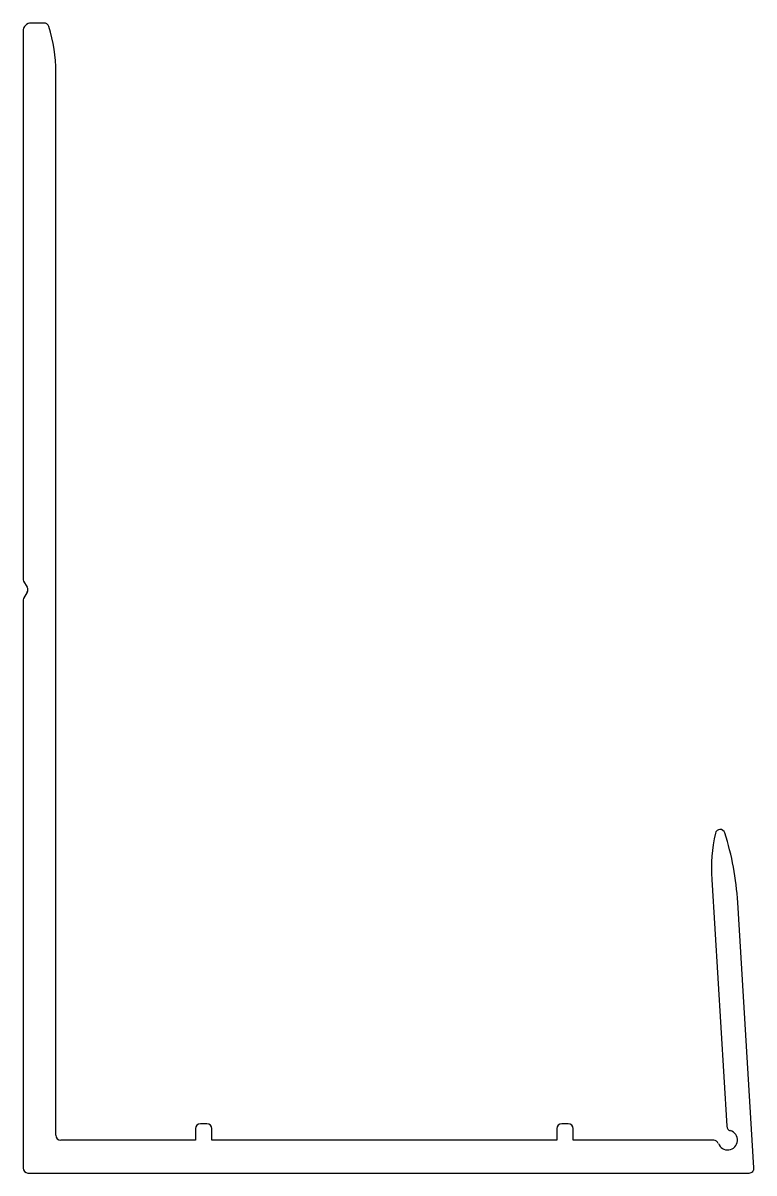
# Model space of a CAD drawing. Extents: x 2.8 to 47.3, y 3 to 73.
import ezdxf

# ---------------------------------------------------------------- set-up
doc = ezdxf.new("R2010")
doc.units = 0
doc.layers.get('0').update_dxf_attribs({"linetype": 'CONTINUOUS'})

msp = doc.modelspace()

# ---------------------------------------------------------------- linework, layer by layer
for p, q in [((4.107, 73.018), (3.324, 73.018)), ((2.824, 72.518), (2.824, 39.198)), ((4.824, 5.318), (4.824, 70.018)), ((2.864, 39.048), (3.083, 38.668)), ((2.824, 37.838), (2.824, 3.318)), ((3.083, 38.368), (2.864, 37.988)), ((44.753, 20.893), (45.672, 5.865)), ((47.329, 3.336), (46.341, 19.487)), ((13.324, 5.718), (13.324, 5.018)), ((14.024, 6.018), (13.624, 6.018)), ((14.324, 5.018), (14.324, 5.718)), ((35.324, 5.718), (35.324, 5.018)), ((36.024, 6.018), (35.624, 6.018)), ((36.324, 5.018), (36.324, 5.718)), ((13.324, 5.018), (5.124, 5.018)), ((35.324, 5.018), (14.324, 5.018)), ((44.875, 5.018), (36.324, 5.018)), ((3.124, 3.018), (47.03, 3.018))]:
    msp.add_line(p, q)
for centre, radius, start, end in [((3.324, 72.518), 0.5, 90, 180), ((4.107, 72.718), 0.3, 17.55829, 90), ((-4.426, 70.018), 9.25, 0, 17.55829), ((3.124, 39.198), 0.3, 180, 210), ((2.824, 38.518), 0.3, 330, 30), ((3.124, 37.838), 0.3, 150, 180), ((45.268, 23.632), 0.297, 17.64055, 167.32656), ((54.734, 21.503), 10, 167.32656, 183.5), ((28.874, 18.419), 17.5, 3.5, 17.64055), ((13.624, 5.718), 0.3, 90, 180), ((14.024, 5.718), 0.3, 0, 90), ((35.624, 5.718), 0.3, 90, 180), ((36.024, 5.718), 0.3, 0, 90), ((45.971, 5.883), 0.3, 183.5, 254.02878), ((5.124, 5.318), 0.3, 180, 270), ((44.875, 4.718), 0.3, 19.47122, 90), ((45.724, 5.018), 0.6, 199.47122, 74.02878), ((3.124, 3.318), 0.3, 180, 270), ((47.03, 3.318), 0.3, 270, 3.5)]:
    msp.add_arc(centre, radius, start, end)

doc.saveas('drawing.dxf')
